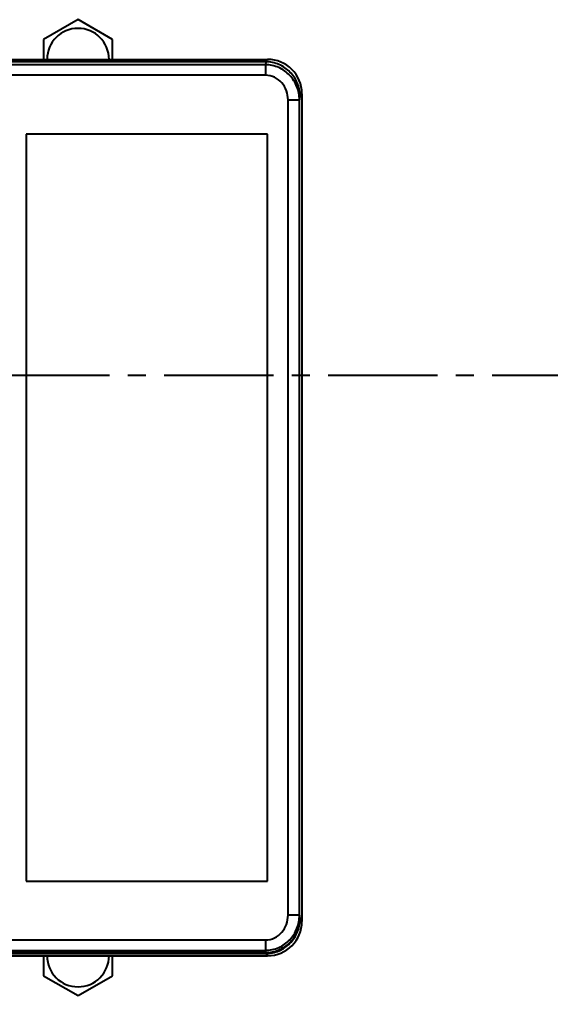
# Model space of a CAD drawing. Extents: x -425 to 6552, y -3049 to 3105.
# Drawn here: x 1391 to 1437.3, y -1547.4 to -1462.3 of the extents above; entities that cross this region are included whole.
import ezdxf

# ---------------------------------------------------------------- set-up
doc = ezdxf.new("R2010")
doc.units = 0
doc.header["$PDMODE"] = 3
doc.header["$PDSIZE"] = 1.5
doc.linetypes.add('CENTER', pattern=[17.8, 10.75, -2.35, 2.35, -2.35])
doc.linetypes.add('CENTER2', pattern=[28.575, 19.05, -3.175, 3.175, -3.175])
doc.layers.get('0').update_dxf_attribs({"linetype": 'CONTINUOUS'})
doc.layers.get('DEFPOINTS').update_dxf_attribs({"linetype": 'CONTINUOUS'})
doc.layers.add('3', color=112, linetype='CENTER')
doc.layers.add('DIM', color=1, linetype='CONTINUOUS')
doc.styles.add('OMI-1', font='arial.ttf', dxfattribs={"oblique": 1})
doc.dimstyles.new('1', dxfattribs={"dimtxt": 4, "dimasz": 2.5, "dimexe": 0.8, "dimexo": 0.3, "dimgap": 0.5, "dimtad": 1, "dimtoh": 1, "dimdec": 1, "dimzin": 0, "dimtxsty": 'OMI-1', "dimcen": 0, "dimclrd": 256, "dimclre": 256, "dimclrt": 256, "dimazin": 3, "dimtfac": 0.8, "dimtdec": 1, "dimtix": 1, "dimtmove": 0, "dimatfit": 3, "dimtolj": 1, "dimtzin": 0})

# ---------------------------------------------------------------- blocks, each defined once
blk = doc.blocks.new('*D6203')
at = {"layer": 'DEFPOINTS', "color": 0}
for p in [(1203.08, -1543.309), (1487.091, -1543.309), (1487.091, -1579.223)]:
    blk.add_point(p, dxfattribs=at)
at = {"layer": 'DIM'}
for p, q in [((1203.08, -1543.609), (1203.08, -1580.023)), ((1487.091, -1543.609), (1487.091, -1580.023)), ((1205.58, -1579.223), (1484.591, -1579.223))]:
    blk.add_line(p, q, dxfattribs=at)
for points in [[(1205.58, -1578.806), (1205.58, -1579.639), (1203.08, -1579.223)], [(1484.591, -1579.639), (1484.591, -1578.806), (1487.091, -1579.223)]]:
    blk.add_solid(points, dxfattribs=at)
at = {"layer": 'DIM', "insert": (1345.085, -1576.68), "char_height": 4, "attachment_point": 5, "style": 'OMI-1'}
blk.add_mtext('\\A1;284.0', dxfattribs=at)

msp = doc.modelspace()

# ---------------------------------------------------------------- linework, layer by layer
at = {"color": 0, "linetype": 'CONTINUOUS'}
for p, q in [((1396.097, -1462.28), (1393.097, -1464.012)), ((1399.097, -1464.012), (1396.097, -1462.28)), ((1393.097, -1464.012), (1393.097, -1465.745)), ((1399.097, -1465.745), (1399.097, -1464.012))]:
    msp.add_line(p, q, dxfattribs=at)
at = {"color": 7, "linetype": 'CONTINUOUS'}
for p, q in [((1412.407, -1465.944), (1380.922, -1465.944)), ((1381.121, -1465.745), (1412.606, -1465.745)), ((1412.407, -1465.944), (1412.606, -1465.745)), ((1412.462, -1465.945), (1412.431, -1466.214)), ((1412.431, -1466.214), (1381.272, -1466.214)), ((1412.431, -1466.214), (1412.431, -1467.128)), ((1412.431, -1467.128), (1381.272, -1467.128)), ((1414.391, -1469.271), (1415.389, -1469.271)), ((1414.391, -1540.222), (1414.391, -1469.271)), ((1415.432, -1468.911), (1415.389, -1469.271)), ((1415.389, -1540.222), (1415.389, -1469.271)), ((1415.432, -1468.911), (1415.602, -1468.741)), ((1415.602, -1468.741), (1415.602, -1540.752)), ((1412.588, -1472.245), (1391.587, -1472.245)), ((1391.587, -1472.245), (1391.587, -1537.248)), ((1412.588, -1537.248), (1412.588, -1472.245)), ((1391.587, -1537.248), (1412.588, -1537.248)), ((1415.389, -1540.222), (1414.391, -1540.222)), ((1415.389, -1540.222), (1415.432, -1540.582)), ((1415.602, -1540.752), (1415.432, -1540.582)), ((1318.747, -1542.365), (1412.431, -1542.365)), ((1412.431, -1542.365), (1412.431, -1543.279)), ((1248.767, -1543.473), (1412.416, -1543.473)), ((1248.767, -1543.559), (1412.416, -1543.559)), ((1318.747, -1543.279), (1412.431, -1543.279)), ((1412.416, -1543.473), (1412.453, -1543.473)), ((1412.416, -1543.473), (1412.416, -1543.559)), ((1412.606, -1543.748), (1412.416, -1543.559)), ((1412.431, -1543.279), (1412.453, -1543.473)), ((1248.577, -1543.748), (1412.606, -1543.748)), ((1393.097, -1543.748), (1393.097, -1545.481)), ((1399.097, -1545.481), (1399.097, -1543.748)), ((1393.097, -1545.481), (1396.097, -1547.213)), ((1396.097, -1547.213), (1399.097, -1545.481))]:
    msp.add_line(p, q, dxfattribs=at)
at = {"color": 0, "linetype": 'CONTINUOUS'}
msp.add_arc((1396.097, -1465.744), 2.7, 0, 180, dxfattribs=at)
at = {"color": 7, "linetype": 'CONTINUOUS'}
for centre, radius, start, end in [((1412.414, -1540.809), 2.75, 270.05182, 271.21131), ((1396.097, -1543.749), 2.7, 180, 0)]:
    msp.add_arc(centre, radius, start, end, dxfattribs=at)
for centre, major_axis, ratio, start_param, end_param in [((1411.998, -1469.349), (1.457, 3.18), 0.836259, 0.347356, 0.365906), ((1412.598, -1468.749), (2.127, 2.127), 0.997265, -0.784029, 0.784029), ((1412.598, -1540.744), (-2.127, 2.127), 0.997265, -3.925621, -2.357564)]:
    msp.add_ellipse(centre, major_axis=major_axis, ratio=ratio, start_param=start_param, end_param=end_param, dxfattribs=at)
for points, knots in [([(1415.432, -1468.911), (1415.427, -1468.532), (1415.266, -1467.764), (1414.609, -1466.789), (1413.63, -1466.122), (1412.85, -1465.953), (1412.462, -1465.945)], [0, 0, 0, 0, 0.246643, 0.495762, 0.747358, 1, 1, 1, 1]), ([(1415.389, -1469.271), (1415.387, -1468.881), (1415.237, -1468.095), (1414.595, -1467.082), (1413.614, -1466.385), (1412.822, -1466.217), (1412.431, -1466.214)], [0, 0, 0, 0, 0.24917, 0.498853, 0.749216, 1, 1, 1, 1]), ([(1414.391, -1469.271), (1414.391, -1469.003), (1414.3, -1468.463), (1413.891, -1467.753), (1413.239, -1467.249), (1412.697, -1467.128), (1412.431, -1467.128)], [0, 0, 0, 0, 0.250326, 0.50044, 0.750303, 1, 1, 1, 1]), ([(1412.431, -1543.279), (1412.822, -1543.276), (1413.614, -1543.108), (1414.595, -1542.411), (1415.237, -1541.398), (1415.387, -1540.612), (1415.389, -1540.222)], [0, 0, 0, 0, 0.250784, 0.501147, 0.75083, 1, 1, 1, 1]), ([(1412.431, -1542.365), (1412.697, -1542.365), (1413.239, -1542.243), (1413.891, -1541.74), (1414.3, -1541.029), (1414.391, -1540.49), (1414.391, -1540.222)], [0, 0, 0, 0, 0.249697, 0.49956, 0.749674, 1, 1, 1, 1]), ([(1412.453, -1543.473), (1412.84, -1543.465), (1413.614, -1543.303), (1414.595, -1542.658), (1415.26, -1541.708), (1415.426, -1540.954), (1415.432, -1540.582)], [0, 0, 0, 0, 0.254404, 0.506844, 0.755287, 1, 1, 1, 1]), ([(1412.472, -1543.558), (1412.858, -1543.55), (1413.635, -1543.381), (1414.613, -1542.714), (1415.269, -1541.735), (1415.428, -1540.964), (1415.432, -1540.582)], [0, 0, 0, 0, 0.251313, 0.502203, 0.751797, 1, 1, 1, 1]), ([(1412.453, -1543.473), (1412.455, -1543.484), (1412.46, -1543.512), (1412.46, -1543.545), (1412.472, -1543.558)], [0, 0, 0, 0, 0.386447, 1, 1, 1, 1])]:
    msp.add_open_spline(points, degree=3, knots=knots, dxfattribs=at)
at = {"layer": '3', "linetype": 'CENTER2', "ltscale": 0.5}
msp.add_line((1498.854, -1493.246), (1167.059, -1493.246), dxfattribs=at)

# ---------------------------------------------------------------- dimensions: what is measured, and where the dimension line sits
at = {"layer": 'DIM'}
dim = msp.add_linear_dim(base=(1487.091, -1579.223), p1=(1203.08, -1543.309), p2=(1487.091, -1543.309), dimstyle='1', dxfattribs=at)
dim.commit()
dim.dimension.update_dxf_attribs({"geometry": '*D6203', "text_midpoint": (1345.085, -1576.68)})

doc.saveas('drawing.dxf')
